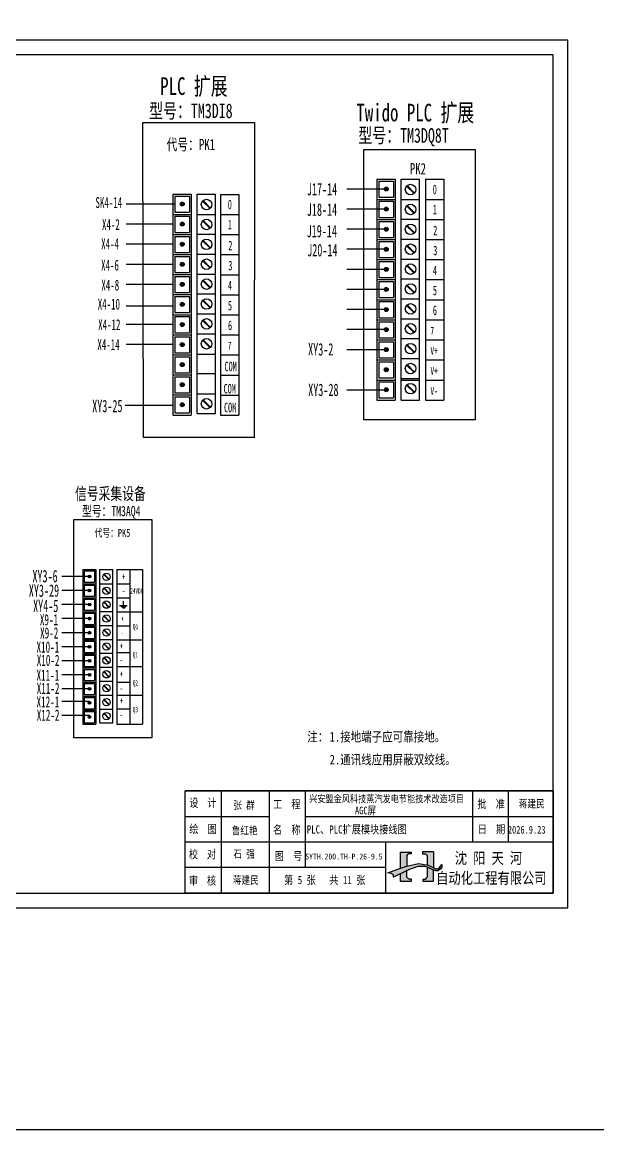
# Model space of a CAD drawing. Header units: millimetres. Extents: x -2527 to 7788, y -1442 to 1215.
# Drawn here: x 2510 to 2905, y -11 to 747 of the extents above; entities that cross this region are included whole.
import ezdxf

# ---------------------------------------------------------------- set-up
doc = ezdxf.new("R2010")
doc.units = ezdxf.units.MM
doc.header["$MEASUREMENT"] = 0
doc.styles.add('_HZTXT', font='', dxfattribs={"width": 0.8})
doc.styles.get("Standard").update_dxf_attribs({"font": '', "width": 0.7, "height": 6})
doc.styles.get('_HZTXT').set_extended_font_data('SimSun')
doc.styles.get('Standard').set_extended_font_data('SimSun')

msp = doc.modelspace()

# ---------------------------------------------------------------- hatches: boundary and pattern name
for points in [[(2760.87, 632.64, 1), (2758.16, 632.64, 1)], [(2621.09, 622.37, 1), (2618.38, 622.37, 1)], [(2760.87, 618.9, 1), (2758.16, 618.9, 1)], [(2621.09, 608.63, 1), (2618.38, 608.63, 1)], [(2760.87, 605.16, 1), (2758.16, 605.16, 1)], [(2621.09, 594.89, 1), (2618.38, 594.89, 1)], [(2760.87, 591.42, 1), (2758.16, 591.42, 1)], [(2621.09, 581.15, 1), (2618.38, 581.15, 1)], [(2760.87, 577.68, 1), (2758.16, 577.68, 1)], [(2621.09, 567.41, 1), (2618.38, 567.41, 1)], [(2760.87, 563.94, 1), (2758.16, 563.94, 1)], [(2621.09, 553.67, 1), (2618.38, 553.67, 1)], [(2760.87, 550.2, 1), (2758.16, 550.2, 1)], [(2621.09, 539.93, 1), (2618.38, 539.93, 1)], [(2760.87, 536.46, 1), (2758.16, 536.46, 1)], [(2621.09, 526.19, 1), (2618.38, 526.19, 1)], [(2760.87, 522.72, 1), (2758.16, 522.72, 1)], [(2621.09, 512.45, 1), (2618.38, 512.45, 1)], [(2760.87, 508.98, 1), (2758.16, 508.98, 1)], [(2621.09, 498.71, 1), (2618.38, 498.71, 1)], [(2760.87, 495.24, 1), (2758.16, 495.24, 1)], [(2621.09, 484.97, 1), (2618.38, 484.97, 1)], [(2557.13, 367.41, 1), (2555.23, 367.41, 1)], [(2557.13, 357.79, 1), (2555.23, 357.79, 1)], [(2557.13, 348.17, 1), (2555.23, 348.17, 1)], [(2557.13, 338.56, 1), (2555.23, 338.56, 1)], [(2557.13, 328.94, 1), (2555.23, 328.94, 1)], [(2557.13, 319.32, 1), (2555.23, 319.32, 1)], [(2557.13, 309.7, 1), (2555.23, 309.7, 1)], [(2557.13, 300.08, 1), (2555.23, 300.08, 1)], [(2557.13, 290.47, 1), (2555.23, 290.47, 1)], [(2557.13, 280.85, 1), (2555.23, 280.85, 1)], [(2557.13, 271.23, 1), (2555.23, 271.23, 1)]]:
    msp.add_hatch(color=0).paths.add_polyline_path(points)
h = msp.add_hatch(color=0)
h.paths.add_polyline_path([(2791.93, 178.83), (2784.37, 178.83), (2784.37, 177.49), (2786.01, 177.49, -0.099172), (2787.5, 176.5), (2787.5, 169.85), (2788.22, 169.71), (2791.96, 167.99)])
h.paths.add_polyline_path([(2769.2, 167.66), (2773.72, 169.1), (2773.72, 176.29), (2774.17, 177.02), (2774.96, 177.61), (2776.61, 177.61), (2776.61, 178.76), (2769.2, 178.76)])
h.paths.add_polyline_path([(2774.76, 166.57), (2781.18, 168.76), (2785.88, 168.76), (2787.51, 168.39), (2789.52, 167.57), (2793.65, 165.89), (2795.08, 165.89), (2796.68, 167.26), (2797.6, 168.49), (2797.6, 170.15), (2797.47, 169.99), (2796.21, 168.36), (2794.98, 167.35), (2793.48, 167.28), (2788.22, 169.71), (2781.62, 171.01), (2773.66, 169.08), (2769.24, 167.67), (2760.66, 164.44), (2763.01, 164.07), (2764.46, 163.11), (2764.5, 161.64)])
h.paths.add_polyline_path([(2773.61, 161.65), (2773.62, 166.02), (2769.16, 163.88), (2769.16, 158.78), (2776.74, 158.78), (2776.74, 160.18), (2774.92, 160.18), (2774.38, 160.79)])
h.paths.add_polyline_path([(2791.95, 166.58), (2789.52, 167.57), (2787.51, 168.39), (2787.51, 161.48), (2786.76, 160.68), (2786.18, 160.06), (2784.59, 160.06), (2784.59, 158.91), (2791.95, 158.91)])

# ---------------------------------------------------------------- linework, layer by layer
at = {"color": 0}
for p, q in [((2669.21, 678.16), (2669.07, 462.39)), ((2820.55, 659.72), (2820.55, 474.7)), ((2753.06, 639.33), (2753.06, 625.59)), ((2753.06, 639.33), (2765.66, 639.33)), ((2754.37, 638.02), (2754.37, 627.02)), ((2754.37, 638.02), (2764.45, 638.02)), ((2764.45, 638.02), (2764.45, 627.02)), ((2765.66, 639.33), (2765.66, 625.59)), ((2769.77, 639.33), (2782.37, 639.33)), ((2769.77, 488.19), (2769.77, 639.33)), ((2782.37, 488.19), (2782.37, 639.33)), ((2786.4, 639.33), (2799, 639.33)), ((2786.4, 639.33), (2786.4, 488.19)), ((2799, 639.33), (2799, 488.19)), ((2759.51, 632.64), (2732.66, 632.64)), ((2778.61, 629.64), (2773.52, 634.73)), ((2778.76, 629.79), (2773.67, 634.88)), ((2778.91, 629.95), (2773.83, 635.03)), ((2614.59, 622.37), (2581.31, 622.37)), ((2613.28, 629.07), (2613.28, 615.33)), ((2613.28, 629.07), (2625.88, 629.07)), ((2614.59, 627.75), (2614.59, 616.76)), ((2614.59, 627.75), (2624.67, 627.75)), ((2624.67, 627.75), (2624.67, 616.76)), ((2625.88, 629.07), (2625.88, 615.33)), ((2629.99, 629.07), (2642.59, 629.07)), ((2629.99, 478.89), (2629.99, 629.07)), ((2638.83, 619.38), (2633.74, 624.46)), ((2638.98, 619.53), (2633.89, 624.62)), ((2639.13, 619.68), (2634.05, 624.77)), ((2642.59, 478.89), (2642.59, 629.07)), ((2646.01, 629.01), (2658.61, 629.01)), ((2646.01, 629.01), (2646.01, 477.87)), ((2658.61, 629.01), (2658.61, 477.87)), ((2753.06, 625.59), (2753.06, 611.85)), ((2753.06, 625.59), (2765.66, 625.59)), ((2753.06, 625.59), (2765.66, 625.59)), ((2754.37, 627.02), (2764.45, 627.02)), ((2754.37, 624.28), (2754.37, 613.28)), ((2754.37, 624.28), (2764.45, 624.28)), ((2764.45, 624.28), (2764.45, 613.28)), ((2765.66, 625.59), (2765.66, 611.85)), ((2769.77, 625.59), (2782.37, 625.59)), ((2786.4, 625.59), (2799, 625.59)), ((2613.28, 615.33), (2613.28, 601.59)), ((2613.28, 615.33), (2625.88, 615.33)), ((2613.28, 615.33), (2625.88, 615.33)), ((2614.59, 616.76), (2624.67, 616.76)), ((2625.88, 615.33), (2625.88, 601.59)), ((2629.99, 615.33), (2642.59, 615.33)), ((2646.01, 615.27), (2658.61, 615.27)), ((2759.51, 618.9), (2732.66, 618.9)), ((2778.61, 616.02), (2773.52, 621.11)), ((2778.76, 616.17), (2773.67, 621.26)), ((2778.91, 616.33), (2773.83, 621.41)), ((2613.28, 608.63), (2581.31, 608.63)), ((2614.59, 614.01), (2614.59, 603.02)), ((2614.59, 614.01), (2624.67, 614.01)), ((2624.67, 614.01), (2624.67, 603.02)), ((2638.83, 605.76), (2633.74, 610.84)), ((2638.98, 605.91), (2633.89, 611)), ((2639.13, 606.06), (2634.05, 611.15)), ((2753.06, 611.85), (2765.66, 611.85)), ((2753.06, 611.85), (2765.66, 611.85)), ((2753.06, 611.85), (2753.06, 598.11)), ((2754.37, 613.28), (2764.45, 613.28)), ((2754.37, 610.54), (2764.45, 610.54)), ((2754.37, 610.54), (2754.37, 599.54)), ((2764.45, 610.54), (2764.45, 599.54)), ((2765.66, 611.85), (2765.66, 598.11)), ((2769.77, 611.97), (2782.37, 611.97)), ((2778.61, 602.4), (2773.52, 607.49)), ((2778.76, 602.55), (2773.67, 607.64)), ((2778.91, 602.71), (2773.83, 607.79)), ((2786.4, 611.85), (2799, 611.85)), ((2613.28, 601.59), (2625.88, 601.59)), ((2613.28, 601.59), (2625.88, 601.59)), ((2613.28, 601.59), (2613.28, 587.85)), ((2614.59, 603.02), (2624.67, 603.02)), ((2614.59, 600.27), (2624.67, 600.27)), ((2614.59, 600.27), (2614.59, 589.28)), ((2624.67, 600.27), (2624.67, 589.28)), ((2625.88, 601.59), (2625.88, 587.85)), ((2629.99, 601.71), (2642.59, 601.71)), ((2646.01, 601.53), (2658.61, 601.53)), ((2759.51, 605.16), (2732.66, 605.16)), ((2754.37, 599.54), (2764.45, 599.54)), ((2613.28, 594.89), (2581.31, 594.89)), ((2638.83, 592.14), (2633.74, 597.22)), ((2638.98, 592.29), (2633.89, 597.38)), ((2639.13, 592.44), (2634.05, 597.53)), ((2753.06, 598.11), (2753.06, 584.37)), ((2753.06, 598.11), (2765.66, 598.11)), ((2753.06, 598.11), (2765.66, 598.11)), ((2754.37, 596.8), (2754.37, 585.8)), ((2754.37, 596.8), (2764.45, 596.8)), ((2764.45, 596.8), (2764.45, 585.8)), ((2765.66, 598.11), (2765.66, 584.37)), ((2769.77, 598.35), (2782.37, 598.35)), ((2778.61, 588.78), (2773.52, 593.87)), ((2778.76, 588.93), (2773.67, 594.02)), ((2778.91, 589.09), (2773.83, 594.17)), ((2786.4, 598.11), (2799, 598.11)), ((2613.28, 587.85), (2613.28, 574.11)), ((2613.28, 587.85), (2625.88, 587.85)), ((2613.28, 587.85), (2625.88, 587.85)), ((2614.59, 589.28), (2624.67, 589.28)), ((2614.59, 586.53), (2614.59, 575.54)), ((2614.59, 586.53), (2624.67, 586.53)), ((2624.67, 586.53), (2624.67, 575.54)), ((2625.88, 587.85), (2625.88, 574.11)), ((2629.99, 588.09), (2642.59, 588.09)), ((2646.01, 587.79), (2658.61, 587.79)), ((2759.51, 591.42), (2732.66, 591.42)), ((2753.06, 584.37), (2753.06, 570.63)), ((2753.06, 584.37), (2765.66, 584.37)), ((2753.06, 584.37), (2765.66, 584.37)), ((2754.37, 585.8), (2764.45, 585.8)), ((2765.66, 584.37), (2765.66, 570.63)), ((2769.77, 584.73), (2782.37, 584.73)), ((2786.4, 584.37), (2799, 584.37)), ((2613.28, 581.09), (2581.31, 581.09)), ((2638.83, 578.52), (2633.74, 583.6)), ((2638.98, 578.67), (2633.89, 583.76)), ((2639.13, 578.82), (2634.05, 583.91)), ((2759.51, 577.68), (2732.66, 577.68)), ((2754.37, 583.06), (2754.37, 572.06)), ((2754.37, 583.06), (2764.45, 583.06)), ((2764.45, 583.06), (2764.45, 572.06)), ((2778.61, 575.16), (2773.52, 580.25)), ((2778.76, 575.31), (2773.67, 580.4)), ((2778.91, 575.47), (2773.83, 580.55)), ((2613.28, 574.11), (2613.28, 560.37)), ((2613.28, 574.11), (2625.88, 574.11)), ((2613.28, 574.11), (2625.88, 574.11)), ((2614.59, 575.54), (2624.67, 575.54)), ((2614.59, 572.79), (2614.59, 561.8)), ((2614.59, 572.79), (2624.67, 572.79)), ((2624.67, 572.79), (2624.67, 561.8)), ((2625.88, 574.11), (2625.88, 560.37)), ((2629.99, 574.47), (2642.59, 574.47)), ((2638.83, 564.9), (2633.74, 569.98)), ((2638.98, 565.05), (2633.89, 570.14)), ((2639.13, 565.2), (2634.05, 570.29)), ((2646.01, 574.05), (2658.61, 574.05)), ((2753.06, 570.63), (2765.66, 570.63)), ((2753.06, 570.63), (2765.66, 570.63)), ((2753.06, 570.63), (2753.06, 556.89)), ((2754.37, 572.06), (2764.45, 572.06)), ((2754.37, 569.32), (2764.45, 569.32)), ((2754.37, 569.32), (2754.37, 558.32)), ((2764.45, 569.32), (2764.45, 558.32)), ((2765.66, 570.63), (2765.66, 556.89)), ((2769.77, 571.11), (2782.37, 571.11)), ((2786.4, 570.63), (2799, 570.63)), ((2613.28, 567.35), (2581.31, 567.35)), ((2614.59, 561.8), (2624.67, 561.8)), ((2759.51, 563.94), (2732.66, 563.94)), ((2778.61, 561.54), (2773.52, 566.63)), ((2778.76, 561.69), (2773.67, 566.78)), ((2778.91, 561.85), (2773.83, 566.93)), ((2613.28, 560.37), (2625.88, 560.37)), ((2613.28, 560.37), (2625.88, 560.37)), ((2613.28, 560.37), (2613.28, 546.63)), ((2614.59, 559.05), (2624.67, 559.05)), ((2614.59, 559.05), (2614.59, 548.06)), ((2624.67, 559.05), (2624.67, 548.06)), ((2625.88, 560.37), (2625.88, 546.63)), ((2629.99, 560.85), (2642.59, 560.85)), ((2638.83, 551.28), (2633.74, 556.36)), ((2638.98, 551.43), (2633.89, 556.52)), ((2639.13, 551.58), (2634.05, 556.67)), ((2646.01, 560.31), (2658.61, 560.31)), ((2753.06, 556.89), (2753.06, 543.15)), ((2753.06, 556.89), (2765.66, 556.89)), ((2753.06, 556.89), (2765.66, 556.89)), ((2754.37, 558.32), (2764.45, 558.32)), ((2754.37, 555.58), (2754.37, 544.58)), ((2754.37, 555.58), (2764.45, 555.58)), ((2764.45, 555.58), (2764.45, 544.58)), ((2765.66, 556.89), (2765.66, 543.15)), ((2769.77, 557.49), (2782.37, 557.49)), ((2769.77, 557.49), (2782.37, 557.49)), ((2786.4, 556.89), (2799, 556.89)), ((2613.28, 552.46), (2581.31, 552.46)), ((2613.28, 546.63), (2613.28, 532.89)), ((2613.28, 546.63), (2625.88, 546.63)), ((2613.28, 546.63), (2625.88, 546.63)), ((2614.59, 548.06), (2624.67, 548.06)), ((2625.88, 546.63), (2625.88, 532.89)), ((2629.99, 547.23), (2642.59, 547.23)), ((2629.99, 547.23), (2642.59, 547.23)), ((2646.01, 546.57), (2658.61, 546.57)), ((2759.51, 550.2), (2732.66, 550.2)), ((2778.61, 547.92), (2773.52, 553.01)), ((2778.76, 548.07), (2773.67, 553.16)), ((2778.91, 548.23), (2773.83, 553.31)), ((2613.28, 539.93), (2581.31, 539.93)), ((2614.59, 545.31), (2614.59, 534.32)), ((2614.59, 545.31), (2624.67, 545.31)), ((2624.67, 545.31), (2624.67, 534.32)), ((2638.83, 537.66), (2633.74, 542.74)), ((2638.98, 537.81), (2633.89, 542.9)), ((2639.13, 537.96), (2634.05, 543.05)), ((2753.06, 543.15), (2753.06, 529.41)), ((2753.06, 543.15), (2765.66, 543.15)), ((2753.06, 543.15), (2765.66, 543.15)), ((2754.37, 544.58), (2764.45, 544.58)), ((2754.37, 541.84), (2754.37, 530.84)), ((2754.37, 541.84), (2764.45, 541.84)), ((2764.45, 541.84), (2764.45, 530.84)), ((2765.66, 543.15), (2765.66, 529.41)), ((2769.77, 543.87), (2782.37, 543.87)), ((2778.61, 534.3), (2773.52, 539.39)), ((2778.76, 534.45), (2773.67, 539.54)), ((2778.91, 534.61), (2773.83, 539.69)), ((2786.4, 543.15), (2799, 543.15)), ((2613.28, 532.89), (2613.28, 519.15)), ((2613.28, 532.89), (2625.88, 532.89)), ((2613.28, 532.89), (2625.88, 532.89)), ((2614.59, 534.32), (2624.67, 534.32)), ((2614.59, 531.57), (2614.59, 520.58)), ((2614.59, 531.57), (2624.67, 531.57)), ((2624.67, 531.57), (2624.67, 520.58)), ((2625.88, 532.89), (2625.88, 519.15)), ((2629.99, 533.61), (2642.59, 533.61)), ((2646.01, 532.83), (2658.61, 532.83)), ((2646.01, 532.83), (2658.61, 532.83)), ((2759.51, 536.46), (2732.66, 536.46)), ((2754.37, 530.84), (2764.45, 530.84)), ((2613.28, 526.19), (2581.31, 526.19)), ((2638.83, 524.04), (2633.74, 529.12)), ((2638.98, 524.19), (2633.89, 529.28)), ((2639.13, 524.34), (2634.05, 529.43)), ((2753.06, 529.41), (2765.66, 529.41)), ((2753.06, 529.41), (2765.66, 529.41)), ((2753.06, 529.41), (2753.06, 515.67)), ((2754.37, 528.1), (2764.45, 528.1)), ((2754.37, 528.1), (2754.37, 517.1)), ((2764.45, 528.1), (2764.45, 517.1)), ((2765.66, 529.41), (2765.66, 515.67)), ((2769.77, 530.25), (2782.37, 530.25)), ((2778.61, 520.68), (2773.52, 525.77)), ((2778.76, 520.83), (2773.67, 525.92)), ((2778.91, 520.99), (2773.83, 526.07)), ((2786.4, 529.41), (2799, 529.41)), ((2613.28, 519.15), (2613.28, 505.41)), ((2613.28, 519.15), (2625.88, 519.15)), ((2613.28, 519.15), (2625.88, 519.15)), ((2614.59, 520.58), (2624.67, 520.58)), ((2614.59, 517.83), (2614.59, 506.84)), ((2614.59, 517.83), (2624.67, 517.83)), ((2624.67, 517.83), (2624.67, 506.84)), ((2625.88, 519.15), (2625.88, 505.41)), ((2629.87, 519.71), (2642.47, 519.71)), ((2646.01, 519.09), (2658.61, 519.09)), ((2646.01, 519.09), (2658.61, 519.09)), ((2759.51, 522.54), (2732.66, 522.54)), ((2754.37, 517.1), (2764.45, 517.1)), ((2769.77, 516.63), (2782.37, 516.63)), ((2753.06, 515.67), (2753.06, 501.93)), ((2753.06, 515.67), (2765.66, 515.67)), ((2753.06, 515.67), (2765.66, 515.67)), ((2754.37, 514.36), (2754.37, 503.36)), ((2754.37, 514.36), (2764.45, 514.36)), ((2764.45, 514.36), (2764.45, 503.36)), ((2765.66, 515.67), (2765.66, 501.93)), ((2778.61, 507.06), (2773.52, 512.15)), ((2778.76, 507.21), (2773.67, 512.3)), ((2778.91, 507.37), (2773.83, 512.45)), ((2786.4, 515.67), (2799, 515.67)), ((2613.28, 505.41), (2613.28, 491.67)), ((2613.28, 505.41), (2625.88, 505.41)), ((2613.28, 505.41), (2625.88, 505.41)), ((2614.59, 506.84), (2624.67, 506.84)), ((2614.59, 504.09), (2614.59, 493.1)), ((2614.59, 504.09), (2624.67, 504.09)), ((2624.67, 504.09), (2624.67, 493.1)), ((2625.88, 505.41), (2625.88, 491.67)), ((2629.99, 506.41), (2642.59, 506.41)), ((2646.01, 505.35), (2658.61, 505.35)), ((2753.06, 501.93), (2753.06, 488.19)), ((2753.06, 501.93), (2765.66, 501.93)), ((2753.06, 501.93), (2765.66, 501.93)), ((2754.37, 503.36), (2764.45, 503.36)), ((2754.37, 500.62), (2754.37, 489.62)), ((2754.37, 500.62), (2764.45, 500.62)), ((2764.45, 500.62), (2764.45, 489.62)), ((2765.66, 501.93), (2765.66, 488.19)), ((2769.77, 502.89), (2782.37, 502.89)), ((2786.4, 501.93), (2799, 501.93)), ((2786.4, 501.93), (2799, 501.93)), ((2786.4, 501.93), (2799, 501.93)), ((2614.59, 493.1), (2624.67, 493.1)), ((2759.51, 495.06), (2732.66, 495.06)), ((2778.61, 493.32), (2773.52, 498.41)), ((2778.76, 493.47), (2773.67, 498.56)), ((2778.91, 493.63), (2773.83, 498.71)), ((2613.28, 491.67), (2625.88, 491.67)), ((2613.28, 491.67), (2625.88, 491.67)), ((2613.28, 491.67), (2613.28, 477.93)), ((2614.59, 490.35), (2624.67, 490.35)), ((2614.59, 490.35), (2614.59, 479.36)), ((2624.67, 490.35), (2624.67, 479.36)), ((2625.88, 491.67), (2625.88, 477.93)), ((2629.99, 492.51), (2642.59, 492.51)), ((2638.83, 482.94), (2633.74, 488.02)), ((2638.98, 483.09), (2633.89, 488.18)), ((2639.13, 483.24), (2634.05, 488.33)), ((2646.01, 491.61), (2658.61, 491.61)), ((2754.37, 489.62), (2764.45, 489.62)), ((2786.4, 488.19), (2799, 488.19)), ((2786.4, 488.19), (2799, 488.19)), ((2613.28, 484.55), (2580.74, 484.55)), ((2613.28, 477.93), (2625.88, 477.93)), ((2613.28, 477.93), (2625.88, 477.93)), ((2614.59, 479.36), (2624.67, 479.36)), ((2629.99, 478.89), (2642.59, 478.89)), ((2646.01, 477.87), (2658.61, 477.87)), ((2598.91, 406.46), (2598.91, 256.86)), ((2551.66, 372.1), (2560.48, 372.1)), ((2551.66, 372.1), (2551.66, 362.48)), ((2560.48, 372.1), (2560.48, 362.48)), ((2563.36, 267.14), (2563.36, 372.1)), ((2563.36, 372.1), (2572.18, 372.1)), ((2572.18, 267.14), (2572.18, 372.1)), ((2575, 372.1), (2575, 266.3)), ((2575, 372.1), (2592.64, 372.1)), ((2583.82, 372.1), (2583.82, 266.3)), ((2592.64, 372.1), (2592.64, 266.3)), ((2556.18, 367.41), (2537.38, 367.41)), ((2552.58, 371.18), (2559.64, 371.18)), ((2552.58, 371.18), (2552.58, 363.48)), ((2559.64, 371.18), (2559.64, 363.48)), ((2569.54, 365.32), (2565.99, 368.87)), ((2569.66, 365.42), (2566.09, 368.99)), ((2569.76, 365.53), (2566.2, 369.09)), ((2556.18, 357.79), (2537.38, 357.79)), ((2551.66, 362.48), (2560.48, 362.48)), ((2551.66, 362.48), (2560.48, 362.48)), ((2551.66, 362.48), (2551.66, 352.86)), ((2552.58, 363.48), (2559.64, 363.48)), ((2552.58, 361.56), (2559.64, 361.56)), ((2552.58, 361.56), (2552.58, 353.86)), ((2559.64, 361.56), (2559.64, 353.86)), ((2560.48, 362.48), (2560.48, 352.86)), ((2563.36, 362.48), (2572.18, 362.48)), ((2569.54, 355.78), (2565.99, 359.34)), ((2569.66, 355.89), (2566.09, 359.45)), ((2569.76, 356), (2566.2, 359.56)), ((2575, 362.48), (2583.82, 362.48)), ((2551.66, 352.86), (2551.66, 343.25)), ((2551.66, 352.86), (2560.48, 352.86)), ((2551.66, 352.86), (2560.48, 352.86)), ((2552.58, 353.86), (2559.64, 353.86)), ((2552.58, 351.94), (2552.58, 344.25)), ((2552.58, 351.94), (2559.64, 351.94)), ((2559.64, 351.94), (2559.64, 344.25)), ((2560.48, 352.86), (2560.48, 343.25)), ((2563.36, 352.95), (2572.18, 352.95)), ((2569.54, 346.25), (2565.99, 349.81)), ((2569.66, 346.35), (2566.09, 349.92)), ((2569.76, 346.46), (2566.2, 350.02)), ((2575, 352.86), (2583.82, 352.86)), ((2579.4, 350.56), (2579.4, 347.57)), ((2556.18, 348.17), (2537.38, 348.17)), ((2551.66, 343.25), (2560.48, 343.25)), ((2551.66, 343.25), (2560.48, 343.25)), ((2551.66, 343.25), (2551.66, 333.63)), ((2552.58, 344.25), (2559.64, 344.25)), ((2552.58, 342.32), (2559.64, 342.32)), ((2552.58, 342.32), (2552.58, 334.63)), ((2559.64, 342.32), (2559.64, 334.63)), ((2560.48, 343.25), (2560.48, 333.63)), ((2563.36, 343.41), (2572.18, 343.41)), ((2575, 343.25), (2592.64, 343.25)), ((2576.86, 347.57), (2579.4, 347.57)), ((2577.69, 347.02), (2581.27, 347.02)), ((2578.3, 346.42), (2580.84, 346.42)), ((2578.99, 345.98), (2580.33, 345.98)), ((2579.4, 347.57), (2581.94, 347.57)), ((2556.18, 338.56), (2537.38, 338.56)), ((2552.58, 334.63), (2559.64, 334.63)), ((2563.36, 333.88), (2572.18, 333.88)), ((2569.54, 336.72), (2565.99, 340.27)), ((2569.66, 336.82), (2566.09, 340.38)), ((2569.76, 336.93), (2566.2, 340.49)), ((2556.18, 328.94), (2537.38, 328.94)), ((2551.66, 333.63), (2560.48, 333.63)), ((2551.66, 333.63), (2560.48, 333.63)), ((2551.66, 333.63), (2551.66, 324.01)), ((2552.58, 332.7), (2559.64, 332.7)), ((2552.58, 332.7), (2552.58, 325.01)), ((2559.64, 332.7), (2559.64, 325.01)), ((2560.48, 333.63), (2560.48, 324.01)), ((2569.54, 327.18), (2565.99, 330.74)), ((2569.66, 327.29), (2566.09, 330.85)), ((2569.76, 327.4), (2566.2, 330.95)), ((2575, 333.63), (2583.82, 333.63)), ((2556.18, 319.32), (2537.38, 319.32)), ((2551.66, 324.01), (2551.66, 314.39)), ((2551.66, 324.01), (2560.48, 324.01)), ((2551.66, 324.01), (2560.48, 324.01)), ((2552.58, 325.01), (2559.64, 325.01)), ((2552.58, 323.09), (2552.58, 315.39)), ((2552.58, 323.09), (2559.64, 323.09)), ((2559.64, 323.09), (2559.64, 315.39)), ((2560.48, 324.01), (2560.48, 314.39)), ((2563.36, 324.35), (2572.18, 324.35)), ((2569.54, 317.65), (2565.99, 321.2)), ((2569.66, 317.75), (2566.09, 321.32)), ((2569.76, 317.86), (2566.2, 321.42)), ((2575, 324.01), (2592.64, 324.01)), ((2551.66, 314.39), (2560.48, 314.39)), ((2551.66, 314.39), (2560.48, 314.39)), ((2551.66, 314.39), (2551.66, 304.77)), ((2552.58, 315.39), (2559.64, 315.39)), ((2552.58, 313.47), (2559.64, 313.47)), ((2552.58, 313.47), (2552.58, 305.77)), ((2559.64, 313.47), (2559.64, 305.77)), ((2560.48, 314.39), (2560.48, 304.77)), ((2563.36, 314.81), (2572.18, 314.81)), ((2563.36, 314.81), (2572.18, 314.81)), ((2569.54, 308.11), (2565.99, 311.67)), ((2569.66, 308.22), (2566.09, 311.78)), ((2569.76, 308.33), (2566.2, 311.89)), ((2575, 315.31), (2583.82, 315.31)), ((2556.18, 309.7), (2537.38, 309.7)), ((2551.66, 304.77), (2560.48, 304.77)), ((2551.66, 304.77), (2560.48, 304.77)), ((2551.66, 304.77), (2551.66, 295.16)), ((2552.58, 305.77), (2559.64, 305.77)), ((2552.58, 303.85), (2559.64, 303.85)), ((2552.58, 303.85), (2552.58, 296.16)), ((2559.64, 303.85), (2559.64, 296.16)), ((2560.48, 304.77), (2560.48, 295.16)), ((2563.36, 305.28), (2572.18, 305.28)), ((2575, 305.69), (2592.64, 305.69)), ((2556.18, 300.08), (2537.38, 300.08)), ((2552.58, 296.16), (2559.64, 296.16)), ((2569.54, 298.58), (2565.99, 302.14)), ((2569.66, 298.68), (2566.09, 302.25)), ((2569.76, 298.79), (2566.2, 302.35)), ((2556.18, 290.47), (2537.38, 290.47)), ((2551.66, 295.16), (2551.66, 285.54)), ((2551.66, 295.16), (2560.48, 295.16)), ((2551.66, 295.16), (2560.48, 295.16)), ((2552.58, 294.23), (2552.58, 286.54)), ((2552.58, 294.23), (2559.64, 294.23)), ((2559.64, 294.23), (2559.64, 286.54)), ((2560.48, 295.16), (2560.48, 285.54)), ((2563.36, 295.74), (2572.18, 295.74)), ((2569.54, 289.05), (2565.99, 292.6)), ((2569.66, 289.15), (2566.09, 292.71)), ((2569.76, 289.26), (2566.2, 292.82)), ((2575, 295.16), (2583.82, 295.16)), ((2556.18, 281.77), (2537.38, 281.77)), ((2551.66, 285.54), (2560.48, 285.54)), ((2551.66, 285.54), (2560.48, 285.54)), ((2551.66, 285.54), (2551.66, 275.92)), ((2552.58, 286.54), (2559.64, 286.54)), ((2552.58, 284.61), (2559.64, 284.61)), ((2552.58, 284.61), (2552.58, 276.92)), ((2559.64, 284.61), (2559.64, 276.92)), ((2560.48, 285.54), (2560.48, 275.92)), ((2563.36, 286.21), (2572.18, 286.21)), ((2569.54, 279.51), (2565.99, 283.07)), ((2569.66, 279.62), (2566.09, 283.18)), ((2569.76, 279.73), (2566.2, 283.28)), ((2575, 286.13), (2592.64, 286.13)), ((2551.66, 275.92), (2560.48, 275.92)), ((2551.66, 275.92), (2560.48, 275.92)), ((2551.66, 275.92), (2551.66, 266.3)), ((2552.58, 276.92), (2559.64, 276.92)), ((2552.58, 275), (2559.64, 275)), ((2552.58, 275), (2552.58, 267.3)), ((2559.64, 275), (2559.64, 267.3)), ((2560.48, 275.92), (2560.48, 266.3)), ((2563.36, 276.68), (2572.18, 276.68)), ((2569.54, 269.98), (2565.99, 273.53)), ((2569.66, 270.08), (2566.09, 273.65)), ((2569.76, 270.19), (2566.2, 273.75)), ((2575, 276.84), (2583.82, 276.84)), ((2556.18, 272.15), (2537.38, 272.15)), ((2551.66, 266.3), (2560.48, 266.3)), ((2551.66, 266.3), (2560.48, 266.3)), ((2552.58, 267.3), (2559.64, 267.3)), ((2563.36, 267.14), (2572.18, 267.14)), ((2575, 266.3), (2592.64, 266.3)), ((2621.88, 150.66), (2621.88, 220.66)), ((2621.88, 220.66), (2873.88, 220.66)), ((2873.88, 220.66), (2621.88, 220.66)), ((2646.37, 220.66), (2646.37, 150.66)), ((2679.41, 220.66), (2679.41, 150.66)), ((2703.89, 220.66), (2703.89, 168.16)), ((2818.67, 220.66), (2818.67, 185.66)), ((2843.16, 220.66), (2843.16, 185.66)), ((2873.88, 220.66), (2873.88, 185.66)), ((2873.88, 220.66), (2873.88, 150.66)), ((2621.88, 203.16), (2679.41, 203.16)), ((2703.89, 203.16), (2873.88, 203.16)), ((2621.88, 185.66), (2873.88, 185.66)), ((2759.1, 185.66), (2759.1, 150.66)), ((2769.2, 178.76), (2776.61, 178.76)), ((2769.2, 178.76), (2769.2, 167.66)), ((2774.17, 177.02), (2773.72, 176.29)), ((2773.72, 176.29), (2773.72, 169.1)), ((2773.72, 176.29), (2773.72, 176.29)), ((2774.96, 177.61), (2774.17, 177.02)), ((2774.96, 177.61), (2774.96, 177.61)), ((2776.61, 177.61), (2774.96, 177.61)), ((2776.61, 178.76), (2776.61, 177.61)), ((2784.37, 178.83), (2784.37, 177.49)), ((2791.93, 178.83), (2784.37, 178.83)), ((2784.37, 177.49), (2786.01, 177.49)), ((2787.5, 176.5), (2787.5, 169.85)), ((2791.93, 178.83), (2791.96, 167.99)), ((2759.1, 168.16), (2621.88, 168.16)), ((2760.66, 164.44), (2769.24, 167.67)), ((2769.24, 167.67), (2773.66, 169.08)), ((2773.66, 169.08), (2781.62, 171.01)), ((2781.18, 168.76), (2774.76, 166.57)), ((2785.88, 168.76), (2781.18, 168.76)), ((2781.62, 171.01), (2788.22, 169.71)), ((2787.51, 168.39), (2785.88, 168.76)), ((2787.51, 168.39), (2787.51, 161.48)), ((2789.52, 167.57), (2787.51, 168.39)), ((2788.22, 169.71), (2793.48, 167.28)), ((2793.65, 165.89), (2789.52, 167.57)), ((2793.48, 167.28), (2794.98, 167.35)), ((2794.98, 167.35), (2796.21, 168.36)), ((2796.68, 167.26), (2795.08, 165.89)), ((2796.21, 168.36), (2797.47, 169.99)), ((2797.6, 168.49), (2796.68, 167.26)), ((2797.47, 169.99), (2797.6, 170.15)), ((2797.6, 170.15), (2797.6, 168.49)), ((2763.01, 164.07), (2760.66, 164.44)), ((2764.46, 163.11), (2763.01, 164.07)), ((2764.5, 161.64), (2764.46, 163.11)), ((2774.76, 166.57), (2764.5, 161.64)), ((2769.16, 163.88), (2769.16, 158.78)), ((2773.61, 161.65), (2773.62, 166.02)), ((2774.38, 160.79), (2773.61, 161.65)), ((2774.92, 160.18), (2774.38, 160.79)), ((2776.74, 160.18), (2774.92, 160.18)), ((2776.74, 158.78), (2776.74, 160.18)), ((2784.59, 160.06), (2784.59, 158.91)), ((2786.18, 160.06), (2784.59, 160.06)), ((2786.76, 160.68), (2786.18, 160.06)), ((2787.51, 161.48), (2786.76, 160.68)), ((2791.95, 158.91), (2791.95, 166.58)), ((2795.08, 165.89), (2793.65, 165.89)), ((2769.16, 158.78), (2776.74, 158.78)), ((2784.59, 158.91), (2791.95, 158.91)), ((2873.88, 150.66), (2621.88, 150.66)), ((2873.88, 150.66), (2621.88, 150.66))]:
    msp.add_line(p, q, dxfattribs=at)
at = {"color": 0, "ltscale": 1000}
for p, q in [((2744.15, 659.72), (2820.55, 659.72)), ((2753.06, 501.93), (2765.66, 501.93)), ((2769.77, 501.93), (2782.37, 501.93)), ((2753.06, 488.19), (2765.66, 488.19)), ((2769.77, 488.19), (2782.37, 488.19))]:
    msp.add_line(p, q, dxfattribs=at)
at = {"color": 1, "lineweight": -3, "ltscale": 1000}
msp.add_lwpolyline([(-1782.65, 1215.38), (7788.08, 1215.38), (7788.08, -11.42), (-1782.65, -11.42)], close=True, dxfattribs=at)
msp.add_lwpolyline([(2043.88, 140.66), (2883.88, 140.66), (2883.88, 734.66), (2043.88, 734.66)], close=True)
at = {"color": 0}
msp.add_lwpolyline([(2068.88, 150.66), (2873.88, 150.66), (2873.88, 724.66), (2068.88, 724.66)], close=True, dxfattribs=at)
for points in [[(2669, 462.46), (2593.23, 462.62), (2592.8, 678.16), (2669.21, 678.16)], [(2820.55, 474.7), (2744.15, 474.7), (2744.15, 659.72)], [(2598.91, 256.86), (2545.43, 256.86), (2545.43, 406.46), (2598.91, 406.46)]]:
    msp.add_lwpolyline(points, dxfattribs=at)
for centre, radius in [((2759.51, 632.64), 1.36), ((2776.22, 632.34), 3.6), ((2619.73, 622.37), 1.36), ((2636.44, 622.07), 3.6), ((2776.22, 618.72), 3.6), ((2759.51, 618.9), 1.36), ((2619.73, 608.63), 1.36), ((2636.44, 608.45), 3.6), ((2776.22, 605.1), 3.6), ((2759.51, 605.16), 1.36), ((2619.73, 594.89), 1.36), ((2636.44, 594.83), 3.6), ((2759.51, 591.42), 1.36), ((2776.22, 591.48), 3.6), ((2636.44, 581.21), 3.6), ((2619.73, 581.15), 1.36), ((2759.51, 577.68), 1.36), ((2776.22, 577.86), 3.6), ((2619.73, 567.41), 1.36), ((2636.44, 567.59), 3.6), ((2759.51, 563.94), 1.36), ((2776.22, 564.24), 3.6), ((2619.73, 553.67), 1.36), ((2636.44, 553.97), 3.6), ((2776.22, 550.62), 3.6), ((2759.51, 550.2), 1.36), ((2619.73, 539.93), 1.36), ((2636.44, 540.35), 3.6), ((2776.22, 537), 3.6), ((2759.51, 536.46), 1.36), ((2619.73, 526.19), 1.36), ((2636.44, 526.73), 3.6), ((2759.51, 522.72), 1.36), ((2776.22, 523.38), 3.6), ((2619.73, 512.45), 1.36), ((2759.51, 508.98), 1.36), ((2776.22, 509.76), 3.6), ((2619.73, 498.71), 1.36), ((2759.51, 495.24), 1.36), ((2776.22, 496.02), 3.6), ((2619.73, 484.97), 1.36), ((2636.44, 485.63), 3.6), ((2556.18, 367.41), 0.95), ((2567.87, 367.2), 2.52), ((2556.18, 357.79), 0.95), ((2567.87, 357.67), 2.52), ((2556.18, 348.17), 0.95), ((2567.87, 348.14), 2.52), ((2556.18, 338.56), 0.95), ((2567.87, 338.6), 2.52), ((2556.18, 328.94), 0.95), ((2567.87, 329.07), 2.52), ((2556.18, 319.32), 0.95), ((2567.87, 319.53), 2.52), ((2567.87, 310), 2.52), ((2556.18, 309.7), 0.95), ((2556.18, 300.08), 0.95), ((2567.87, 300.47), 2.52), ((2556.18, 290.47), 0.95), ((2567.87, 290.93), 2.52), ((2556.18, 280.85), 0.95), ((2567.87, 281.4), 2.52), ((2567.87, 271.86), 2.52), ((2556.18, 271.23), 0.95)]:
    msp.add_circle(centre, radius, dxfattribs=at)
msp.add_arc((2784.28, 173.28), 4.55, 44.99742, 67.65189, dxfattribs=at)

# ---------------------------------------------------------------- texts
for s, height, width, p in [('  PLC 扩展', 12.1, 0.7, (2593.17, 697.09)), ('型号：TM3DI8', 10, 0.7, (2597.08, 681.23)), ('Twido PLC 扩展', 12.1, 0.7, (2739.09, 678.98)), ('型号：TM3DQ8T', 10, 0.7, (2740.41, 664.39)), ('代号：PK1', 7.744, 0.7, (2609.03, 659.29)), ('PK2', 7.744, 0.7, (2775.69, 642.71)), ('J17-14', 8.47, 0.6, (2705.2, 628.37)), ('0', 6.5, 0.6, (2791.39, 629.18)), ('SK4-14', 7.471, 0.6, (2560.33, 619.65)), ('0', 6.5, 0.6, (2651, 618.86)), ('J18-14', 8.47, 0.6, (2705.15, 614.35)), ('1', 6.5, 0.6, (2791.39, 615.44)), ('X4-2', 7.471, 0.6, (2564.8, 604.66)), ('1', 6.5, 0.6, (2651, 605.12)), ('J19-14', 8.47, 0.6, (2705.01, 599.65)), ('2', 6.5, 0.6, (2791.74, 601.09)), ('X4-4', 7.471, 0.6, (2564.25, 591.44)), ('2', 6.5, 0.6, (2651.34, 590.77)), ('J20-14', 8.47, 0.6, (2705.42, 586.61)), ('3', 6.5, 0.6, (2791.74, 587.35)), ('X4-6', 7.471, 0.6, (2564.18, 576.82)), ('3', 6.5, 0.6, (2651.34, 577.03)), ('4', 6.5, 0.6, (2791.51, 573.76)), ('X4-8', 7.471, 0.6, (2564.37, 563.16)), ('4', 6.5, 0.6, (2651.12, 563.44)), ('5', 6.5, 0.6, (2791.51, 560.02)), ('X4-10', 7.471, 0.6, (2561.88, 550.16)), ('5', 6.5, 0.6, (2651.12, 549.7)), ('6', 6.5, 0.6, (2791.51, 546.4)), ('X4-12', 7.471, 0.6, (2562.18, 536.09)), ('6', 6.5, 0.6, (2651.12, 536.08)), ('7', 5.2, 0.6, (2789.82, 533.07)), ('X4-14', 7.471, 0.6, (2561.63, 522.43)), ('7', 5.2, 0.6, (2651.02, 522.93)), ('XY3-2', 8.47, 0.6, (2706.02, 518.72)), ('V+', 5.204, 0.6, (2789.82, 519.33)), ('COM', 6.505, 0.6, (2648.75, 507.97)), ('V+', 5.204, 0.6, (2789.82, 505.59)), ('COM', 6.505, 0.6, (2648.11, 492.71)), ('XY3-28', 8.47, 0.6, (2706.09, 490.99)), ('V-', 5.204, 0.6, (2789.82, 491.85)), ('XY3-25', 8.47, 0.6, (2558.09, 479.91)), ('COM', 6.505, 0.6, (2648.4, 479.87)), ('信号采集设备 ', 8.47, 0.7, (2546.27, 419.9)), ('型号：TM3AQ4', 7, 0.7, (2551.12, 408.71)), ('代号：PK5', 5.421, 0.7, (2559.73, 394.56)), ('XY3-6', 8.47, 0.6, (2517.12, 363.41)), ('+', 4.55, 0.6, (2578.5, 364.99)), ('XY3-29', 8.47, 0.6, (2514.66, 353.54)), ('-', 4.55, 0.6, (2578.5, 355.37)), ('24VDC', 3.643, 0.6, (2584.17, 355.74)), ('XY4-5', 8.47, 0.6, (2517.6, 343.01)), ('X9-1', 7.623, 0.6, (2522.25, 333.99)), ('+', 3.64, 0.6, (2577.84, 336.63)), ('Q0', 3.643, 0.6, (2585.89, 331.21)), ('X9-2', 7.623, 0.6, (2522.4, 324.95)), ('-', 3.64, 0.6, (2577.84, 327.01)), ('X10-1', 7.623, 0.6, (2519.93, 315.28)), ('+', 4.55, 0.6, (2576.95, 317.59)), ('X10-2', 7.623, 0.6, (2520.09, 306.24)), ('Q1', 3.643, 0.6, (2585.89, 311.97)), ('X11-1', 7.623, 0.6, (2519.93, 296.04)), ('-', 4.55, 0.6, (2576.95, 307.97)), ('+', 4.55, 0.6, (2576.95, 298.35)), ('Q2', 3.643, 0.6, (2585.89, 292.73)), ('X11-2', 7.623, 0.6, (2520.09, 287.01)), ('-', 4.55, 0.6, (2576.95, 288.73)), ('X12-1', 7.623, 0.6, (2519.93, 277.73)), ('+', 4.55, 0.6, (2576.95, 280.04)), ('X12-2', 7.623, 0.6, (2520.09, 268.69)), ('Q3', 3.643, 0.6, (2585.89, 274.42)), ('-', 4.55, 0.6, (2576.95, 270.42))]:
    msp.add_text(s, height=height, dxfattribs=dict(at, width=width)).set_placement(p)
at = {"color": 0, "style": '_HZTXT', "width": 0.8}
for s, height, p in [('注：', 6.6, (2705.4, 254.44)), ('1.接地端子应可靠接地。', 6.6, (2720.79, 254.44)), ('2.通讯线应用屏蔽双绞线。', 6.6, (2720.79, 238.77)), ('设  计', 5.6, (2624.51, 209.65)), ('张 群', 5.28, (2654.76, 208.19)), ('工\u3000程', 5.6, (2681.99, 208.68)), ('兴安盟金风科技蒸汽发电节能技术改造项目', 4.9896, (2706.74, 212.73)), ('批\u3000准', 5.6, (2822.04, 208.89)), ('蒋建民', 5.28, (2850.35, 209.17)), ('AGC屏', 5.28, (2738.11, 204.58)), ('绘\u3000图', 5.6, (2624.67, 191.74)), ('名\u3000称', 5.6, (2681.99, 191.18)), ('PLC、PLC扩展模块接线图', 5.6, (2705.07, 191.45)), ('日\u3000期', 5.6, (2822.24, 191.56)), ('鲁红艳', 5.28, (2653.66, 190.86)), ('2026.9.23', 5.28, (2842.84, 191.39)), ('校  对', 5.6, (2624.32, 174.39)), ('石 强', 5.28, (2654.79, 174.72)), ('图\u3000号', 5.6, (2683.16, 173.16)), ('SYTH.200.TH-P.26-9.5', 4.05, (2704.06, 173.68)), ('沈 阳 天 河', 7.7, (2806.52, 170.74)), ('审  核', 5.6, (2624.35, 156.37)), ('蒋建民', 5.28, (2654.5, 156.9)), ('第 5 张\u3000 共 11 张', 5.6, (2689.55, 156.82)), ('自动化工程有限公司', 7.7, (2793.75, 157.1))]:
    msp.add_text(s, height=height, dxfattribs=at).set_placement(p)

doc.saveas('drawing.dxf')
